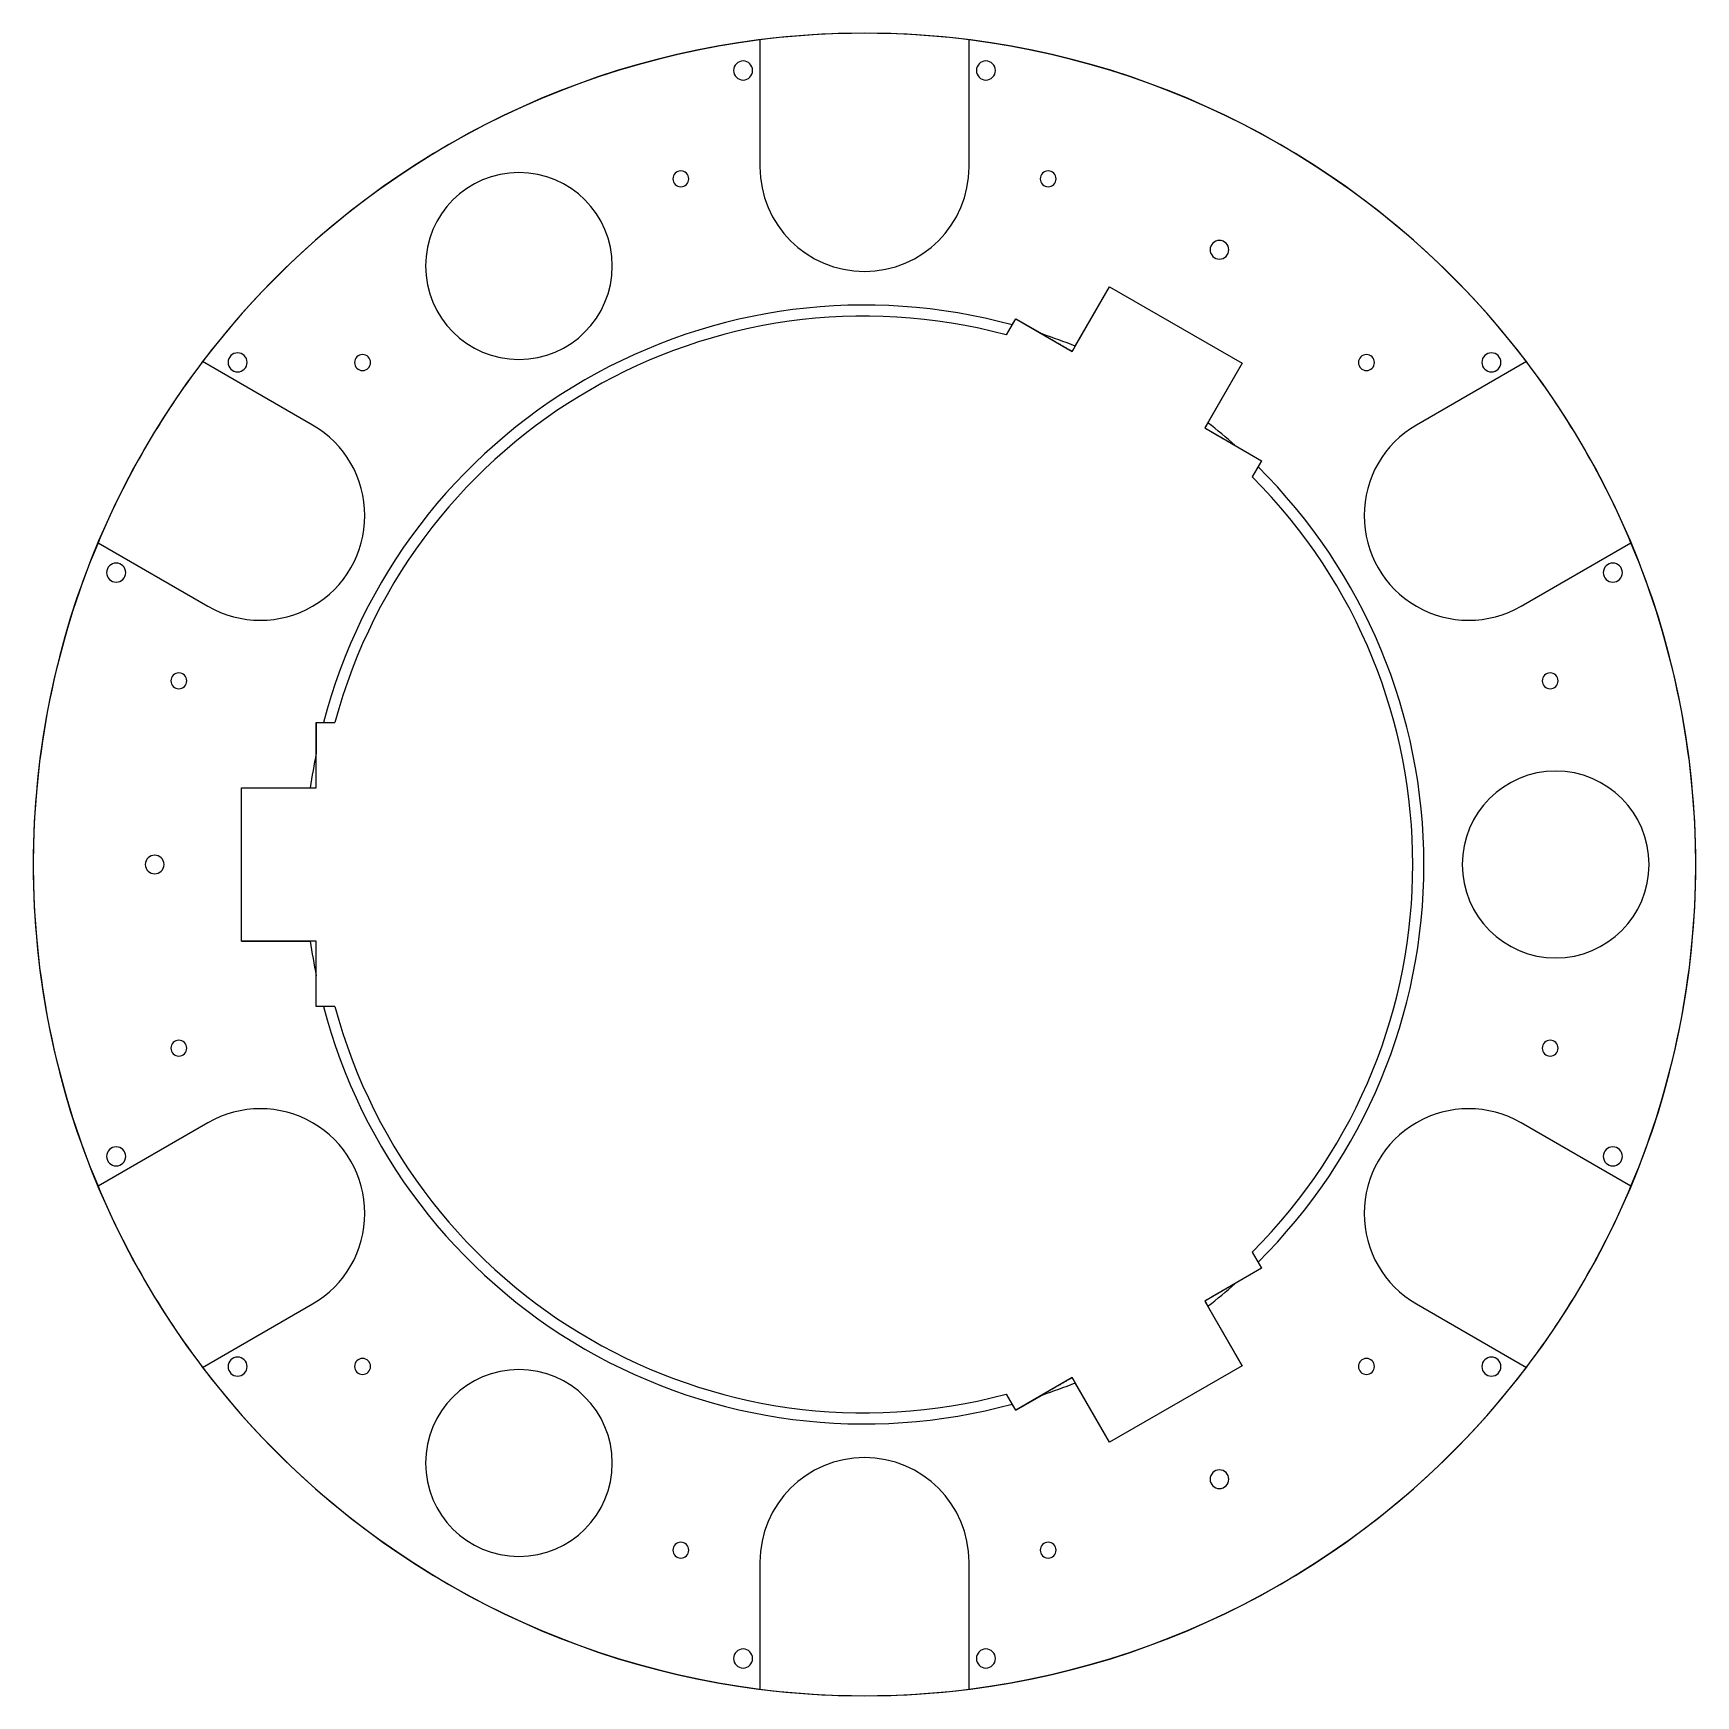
# Model space of a CAD drawing. Header units: millimetres. Extents: x -445 to 445, y -445 to 445.
import ezdxf

# ---------------------------------------------------------------- set-up
doc = ezdxf.new("R2010")
doc.units = ezdxf.units.MM
doc.layers.add('Part__Feature', color=7, linetype='CONTINUOUS')

msp = doc.modelspace()

# ---------------------------------------------------------------- linework, layer by layer
at = {"layer": 'Part__Feature'}
for p, q in [((-56, 441.46, 11), (-56, 441.46, 19)), ((-56, 441.46, 19), (-56, 373.5, 19)), ((-56, 441.46, 19), (-56, 373.5, 19)), ((-56, 441.46, 11), (-56, 373.5, 11)), ((-56, 441.46, 11), (-56, 441.46, 19)), ((-56, 441.46, 11), (-56, 373.5, 11)), ((56, 441.46, 11), (56, 441.46, 19)), ((56, 373.5, 19), (56, 441.46, 19)), ((56, 373.5, 19), (56, 441.46, 19)), ((56, 441.46, 11), (56, 441.46, 19)), ((56, 373.5, 11), (56, 441.46, 11)), ((56, 373.5, 11), (56, 441.46, 11)), ((-70.1, 425.06), (-70.1, 425.06, 19)), ((-70.1, 425.06), (-70.1, 425.06, 19)), ((-59.9, 425.06), (-59.9, 425.06, 19)), ((-59.9, 425.06), (-59.9, 425.06, 19)), ((59.9, 425.06), (59.9, 425.06, 19)), ((59.9, 425.06), (59.9, 425.06, 19)), ((70.1, 425.06), (70.1, 425.06, 19)), ((70.1, 425.06), (70.1, 425.06, 19)), ((-102.6, 367.05), (-102.6, 367.05, 19)), ((-102.6, 367.05), (-102.6, 367.05, 19)), ((-94.1, 367.05), (-94.1, 367.05, 19)), ((-94.1, 367.05), (-94.1, 367.05, 19)), ((-56, 373.5, 11), (-56, 373.5, 19)), ((-56, 373.5, 11), (-56, 373.5, 19)), ((56, 373.5, 11), (56, 373.5, 19)), ((56, 373.5, 11), (56, 373.5, 19)), ((94.1, 367.05), (94.1, 367.05, 19)), ((94.1, 367.05), (94.1, 367.05, 19)), ((102.6, 367.05), (102.6, 367.05, 19)), ((102.6, 367.05), (102.6, 367.05, 19)), ((-235, 320.43), (-235, 320.43, 19)), ((-235, 320.43), (-235, 320.43, 19)), ((-135, 320.43), (-135, 320.43, 19)), ((-135, 320.43), (-135, 320.43, 19)), ((185, 329.09, 12), (185, 329.09)), ((185, 329.09, 12), (185, 329.09)), ((195, 329.09, 12), (195, 329.09)), ((195, 329.09, 12), (195, 329.09)), ((111.24, 274.68, 19), (131.24, 309.32, 19)), ((111.24, 274.68, 19), (131.24, 309.32, 19)), ((112.83, 277.43), (131.24, 309.32)), ((112.83, 277.43), (131.24, 309.32)), ((131.24, 309.32, 19), (202.26, 268.32, 19)), ((131.24, 309.32), (202.26, 268.32)), ((131.24, 309.32), (202.26, 268.32)), ((131.24, 309.32, 19), (202.26, 268.32, 19)), ((131.24, 309.32, 19), (131.24, 309.32)), ((131.24, 309.32, 19), (131.24, 309.32)), ((75.93, 283.51, 19), (80.93, 292.18, 19)), ((75.93, 283.51, 19), (80.93, 292.18, 19)), ((79.03, 288.88), (80.93, 292.18)), ((79.03, 288.88), (80.93, 292.18)), ((80.93, 292.18, 19), (111.24, 274.68, 19)), ((80.93, 292.18), (95.09, 284)), ((80.93, 292.18, 19), (111.24, 274.68, 19)), ((80.93, 292.18, 19), (80.93, 292.18)), ((80.93, 292.18), (95.09, 284)), ((80.93, 292.18, 19), (80.93, 292.18)), ((75.93, 283.51, 19), (75.93, 283.51, 6)), ((75.93, 283.51, 19), (75.93, 283.51, 6)), ((-354.32, 269.23, 11), (-354.32, 269.23, 19)), ((-295.46, 235.25, 19), (-354.32, 269.23, 19)), ((-295.46, 235.25, 19), (-354.32, 269.23, 19)), ((-354.32, 269.23, 11), (-354.32, 269.23, 19)), ((-295.46, 235.25, 11), (-354.32, 269.23, 11)), ((-295.46, 235.25, 11), (-354.32, 269.23, 11)), ((-340.71, 268.82), (-340.71, 268.82, 19)), ((-340.71, 268.82), (-340.71, 268.82, 19)), ((-330.51, 268.82), (-330.51, 268.82, 19)), ((-330.51, 268.82), (-330.51, 268.82, 19)), ((-272.95, 268.7), (-272.95, 268.7, 19)), ((-272.95, 268.7), (-272.95, 268.7, 19)), ((-264.45, 268.7), (-264.45, 268.7, 19)), ((-264.45, 268.7), (-264.45, 268.7, 19)), ((111.24, 274.68, 19), (111.24, 274.68, 3.15)), ((111.24, 274.68, 19), (111.24, 274.68, 3.15)), ((202.26, 268.32, 19), (182.26, 233.68, 19)), ((202.26, 268.32, 19), (182.26, 233.68, 19)), ((202.26, 268.32), (183.85, 236.43)), ((202.26, 268.32), (183.85, 236.43)), ((202.26, 268.32, 19), (202.26, 268.32)), ((202.26, 268.32, 19), (202.26, 268.32)), ((264.45, 268.7), (264.45, 268.7, 19)), ((264.45, 268.7), (264.45, 268.7, 19)), ((272.95, 268.7), (272.95, 268.7, 19)), ((272.95, 268.7), (272.95, 268.7, 19)), ((354.32, 269.23, 19), (295.46, 235.25, 19)), ((354.32, 269.23, 19), (295.46, 235.25, 19)), ((354.32, 269.23, 11), (295.46, 235.25, 11)), ((354.32, 269.23, 11), (295.46, 235.25, 11)), ((330.51, 268.82), (330.51, 268.82, 19)), ((330.51, 268.82), (330.51, 268.82, 19)), ((340.71, 268.82), (340.71, 268.82, 19)), ((340.71, 268.82), (340.71, 268.82, 19)), ((354.32, 269.23, 11), (354.32, 269.23, 19)), ((354.32, 269.23, 11), (354.32, 269.23, 19)), ((-295.46, 235.25, 11), (-295.46, 235.25, 19)), ((-295.46, 235.25, 11), (-295.46, 235.25, 19)), ((182.26, 233.68, 19), (212.57, 216.18, 19)), ((182.26, 233.68, 19), (212.57, 216.18, 19)), ((182.26, 233.68, 19), (182.26, 233.68, 3.15)), ((182.26, 233.68, 19), (182.26, 233.68, 3.15)), ((295.46, 235.25, 11), (295.46, 235.25, 19)), ((295.46, 235.25, 11), (295.46, 235.25, 19)), ((198.41, 224.35), (212.57, 216.18)), ((198.41, 224.35), (212.57, 216.18)), ((212.57, 216.18, 19), (207.56, 207.51, 19)), ((212.57, 216.18, 19), (207.56, 207.51, 19)), ((212.57, 216.18), (210.67, 212.88)), ((212.57, 216.18), (210.67, 212.88)), ((212.57, 216.18, 19), (212.57, 216.18)), ((212.57, 216.18, 19), (212.57, 216.18)), ((207.56, 207.51, 19), (207.56, 207.51, 6)), ((207.56, 207.51, 19), (207.56, 207.51, 6)), ((-267.46, 186.75, 11), (-267.46, 186.75, 19)), ((-267.46, 186.75, 11), (-267.46, 186.75, 19)), ((-410.32, 172.23, 11), (-410.32, 172.23, 19)), ((-410.32, 172.23, 19), (-351.46, 138.25, 19)), ((-410.32, 172.23, 19), (-351.46, 138.25, 19)), ((-410.32, 172.23, 11), (-351.46, 138.25, 11)), ((-410.32, 172.23, 11), (-410.32, 172.23, 19)), ((-410.32, 172.23, 11), (-351.46, 138.25, 11)), ((351.46, 138.25, 19), (410.32, 172.23, 19)), ((351.46, 138.25, 19), (410.32, 172.23, 19)), ((351.46, 138.25, 11), (410.32, 172.23, 11)), ((351.46, 138.25, 11), (410.32, 172.23, 11)), ((410.32, 172.23, 11), (410.32, 172.23, 19)), ((410.32, 172.23, 11), (410.32, 172.23, 19)), ((-405.71, 156.24), (-405.71, 156.24, 19)), ((-405.71, 156.24), (-405.71, 156.24, 19)), ((-395.51, 156.24), (-395.51, 156.24, 19)), ((-395.51, 156.24), (-395.51, 156.24, 19)), ((395.51, 156.24), (395.51, 156.24, 19)), ((395.51, 156.24), (395.51, 156.24, 19)), ((405.71, 156.24), (405.71, 156.24, 19)), ((405.71, 156.24), (405.71, 156.24, 19)), ((-351.46, 138.25, 11), (-351.46, 138.25, 19)), ((-351.46, 138.25, 11), (-351.46, 138.25, 19)), ((351.46, 138.25, 11), (351.46, 138.25, 19)), ((351.46, 138.25, 11), (351.46, 138.25, 19)), ((-371.3, 98.35), (-371.3, 98.35, 19)), ((-371.3, 98.35), (-371.3, 98.35, 19)), ((-362.8, 98.35), (-362.8, 98.35, 19)), ((-362.8, 98.35), (-362.8, 98.35, 19)), ((362.8, 98.35), (362.8, 98.35, 19)), ((362.8, 98.35), (362.8, 98.35, 19)), ((371.3, 98.35), (371.3, 98.35, 19)), ((371.3, 98.35), (371.3, 98.35, 19)), ((-293.5, 41, 19), (-293.5, 76, 19)), ((-293.5, 76, 19), (-283.49, 76, 19)), ((-293.5, 76), (-289.7, 76)), ((-293.5, 76), (-293.5, 59.65)), ((-293.5, 76, 19), (-283.49, 76, 19)), ((-293.5, 76, 19), (-293.5, 76)), ((-293.5, 76), (-289.7, 76)), ((-293.5, 76), (-293.5, 59.65)), ((-293.5, 76, 19), (-293.5, 76)), ((-293.5, 41, 19), (-293.5, 76, 19)), ((-283.49, 76, 19), (-283.49, 76, 6)), ((-283.49, 76, 19), (-283.49, 76, 6)), ((-333.5, -41, 19), (-333.5, 41, 19)), ((-333.5, 41, 19), (-293.5, 41, 19)), ((-333.5, 41), (-296.68, 41)), ((-333.5, -41), (-333.5, 41)), ((-333.5, 41, 19), (-293.5, 41, 19)), ((-333.5, 41, 19), (-333.5, 41)), ((-333.5, 41), (-296.68, 41)), ((-333.5, -41), (-333.5, 41)), ((-333.5, 41, 19), (-333.5, 41)), ((-333.5, -41, 19), (-333.5, 41, 19)), ((-293.5, 41, 19), (-293.5, 41, 3.15)), ((-293.5, 41, 19), (-293.5, 41, 3.15)), ((-445, 0, 19), (-445, 0)), ((-445, 0, 19), (-445, 0)), ((-385, 0, 12), (-385, 0)), ((-385, 0, 12), (-385, 0)), ((-375, 0, 12), (-375, 0)), ((-375, 0, 12), (-375, 0)), ((320, 0), (320, 0, 19)), ((320, 0), (320, 0, 19)), ((420, 0), (420, 0, 19)), ((420, 0), (420, 0, 19)), ((445, 0, 19), (445, 0)), ((445, 0, 19), (445, 0)), ((-293.5, -41, 19), (-333.5, -41, 19)), ((-333.5, -41), (-296.68, -41)), ((-333.5, -41, 19), (-333.5, -41)), ((-333.5, -41), (-296.68, -41)), ((-333.5, -41, 19), (-333.5, -41)), ((-293.5, -41, 19), (-333.5, -41, 19)), ((-293.5, -76, 19), (-293.5, -41, 19)), ((-293.5, -41, 19), (-293.5, -41, 3.15)), ((-293.5, -41, 19), (-293.5, -41, 3.15)), ((-293.5, -76, 19), (-293.5, -41, 19)), ((-293.5, -76), (-293.5, -59.65)), ((-293.5, -76), (-293.5, -59.65)), ((-283.49, -76, 19), (-293.5, -76, 19)), ((-289.7, -76), (-293.5, -76)), ((-293.5, -76, 19), (-293.5, -76)), ((-289.7, -76), (-293.5, -76)), ((-293.5, -76, 19), (-293.5, -76)), ((-283.49, -76, 19), (-293.5, -76, 19)), ((-283.49, -76, 19), (-283.49, -76, 6)), ((-283.49, -76, 19), (-283.49, -76, 6)), ((-371.3, -98.35), (-371.3, -98.35, 19)), ((-371.3, -98.35), (-371.3, -98.35, 19)), ((-362.8, -98.35), (-362.8, -98.35, 19)), ((-362.8, -98.35), (-362.8, -98.35, 19)), ((362.8, -98.35), (362.8, -98.35, 19)), ((362.8, -98.35), (362.8, -98.35, 19)), ((371.3, -98.35), (371.3, -98.35, 19)), ((371.3, -98.35), (371.3, -98.35, 19)), ((-351.46, -138.25, 19), (-410.32, -172.23, 19)), ((-351.46, -138.25, 19), (-410.32, -172.23, 19)), ((-351.46, -138.25, 11), (-410.32, -172.23, 11)), ((-351.46, -138.25, 11), (-410.32, -172.23, 11)), ((-351.46, -138.25, 11), (-351.46, -138.25, 19)), ((-351.46, -138.25, 11), (-351.46, -138.25, 19)), ((410.32, -172.23, 19), (351.46, -138.25, 19)), ((351.46, -138.25, 11), (351.46, -138.25, 19)), ((410.32, -172.23, 19), (351.46, -138.25, 19)), ((351.46, -138.25, 11), (351.46, -138.25, 19)), ((410.32, -172.23, 11), (351.46, -138.25, 11)), ((410.32, -172.23, 11), (351.46, -138.25, 11)), ((-405.71, -156.24), (-405.71, -156.24, 19)), ((-405.71, -156.24), (-405.71, -156.24, 19)), ((-395.51, -156.24), (-395.51, -156.24, 19)), ((-395.51, -156.24), (-395.51, -156.24, 19)), ((395.51, -156.24), (395.51, -156.24, 19)), ((395.51, -156.24), (395.51, -156.24, 19)), ((405.71, -156.24), (405.71, -156.24, 19)), ((405.71, -156.24), (405.71, -156.24, 19)), ((-410.32, -172.23, 11), (-410.32, -172.23, 19)), ((-410.32, -172.23, 11), (-410.32, -172.23, 19)), ((410.32, -172.23, 11), (410.32, -172.23, 19)), ((410.32, -172.23, 11), (410.32, -172.23, 19)), ((-267.46, -186.75, 11), (-267.46, -186.75, 19)), ((-267.46, -186.75, 11), (-267.46, -186.75, 19)), ((207.56, -207.51, 19), (212.57, -216.18, 19)), ((207.56, -207.51, 19), (207.56, -207.51, 6)), ((207.56, -207.51, 19), (212.57, -216.18, 19)), ((207.56, -207.51, 19), (207.56, -207.51, 6)), ((210.67, -212.88), (212.57, -216.18)), ((210.67, -212.88), (212.57, -216.18)), ((212.57, -216.18, 19), (182.26, -233.68, 19)), ((212.57, -216.18, 19), (182.26, -233.68, 19)), ((212.57, -216.18), (198.41, -224.35)), ((212.57, -216.18), (198.41, -224.35)), ((212.57, -216.18, 19), (212.57, -216.18)), ((212.57, -216.18, 19), (212.57, -216.18)), ((-354.32, -269.23, 19), (-295.46, -235.25, 19)), ((-354.32, -269.23, 19), (-295.46, -235.25, 19)), ((-354.32, -269.23, 11), (-295.46, -235.25, 11)), ((-354.32, -269.23, 11), (-295.46, -235.25, 11)), ((-295.46, -235.25, 11), (-295.46, -235.25, 19)), ((-295.46, -235.25, 11), (-295.46, -235.25, 19)), ((182.26, -233.68, 19), (202.26, -268.32, 19)), ((182.26, -233.68, 19), (202.26, -268.32, 19)), ((182.26, -233.68, 19), (182.26, -233.68, 3.15)), ((182.26, -233.68, 19), (182.26, -233.68, 3.15)), ((202.26, -268.32), (183.85, -236.43)), ((202.26, -268.32), (183.85, -236.43)), ((295.46, -235.25, 19), (354.32, -269.23, 19)), ((295.46, -235.25, 11), (295.46, -235.25, 19)), ((295.46, -235.25, 19), (354.32, -269.23, 19)), ((295.46, -235.25, 11), (354.32, -269.23, 11)), ((295.46, -235.25, 11), (295.46, -235.25, 19)), ((295.46, -235.25, 11), (354.32, -269.23, 11)), ((-354.32, -269.23, 11), (-354.32, -269.23, 19)), ((-354.32, -269.23, 11), (-354.32, -269.23, 19)), ((-340.71, -268.82), (-340.71, -268.82, 19)), ((-340.71, -268.82), (-340.71, -268.82, 19)), ((-330.51, -268.82), (-330.51, -268.82, 19)), ((-330.51, -268.82), (-330.51, -268.82, 19)), ((-272.95, -268.7), (-272.95, -268.7, 19)), ((-272.95, -268.7), (-272.95, -268.7, 19)), ((-264.45, -268.7), (-264.45, -268.7, 19)), ((-264.45, -268.7), (-264.45, -268.7, 19)), ((111.24, -274.68, 19), (80.93, -292.18, 19)), ((111.24, -274.68, 19), (80.93, -292.18, 19)), ((131.24, -309.32, 19), (111.24, -274.68, 19)), ((111.24, -274.68, 19), (111.24, -274.68, 3.15)), ((111.24, -274.68, 19), (111.24, -274.68, 3.15)), ((131.24, -309.32, 19), (111.24, -274.68, 19)), ((202.26, -268.32, 19), (131.24, -309.32, 19)), ((202.26, -268.32), (131.24, -309.32)), ((202.26, -268.32), (131.24, -309.32)), ((202.26, -268.32, 19), (131.24, -309.32, 19)), ((202.26, -268.32, 19), (202.26, -268.32)), ((202.26, -268.32, 19), (202.26, -268.32)), ((264.45, -268.7), (264.45, -268.7, 19)), ((264.45, -268.7), (264.45, -268.7, 19)), ((272.95, -268.7), (272.95, -268.7, 19)), ((272.95, -268.7), (272.95, -268.7, 19)), ((330.51, -268.82), (330.51, -268.82, 19)), ((330.51, -268.82), (330.51, -268.82, 19)), ((340.71, -268.82), (340.71, -268.82, 19)), ((340.71, -268.82), (340.71, -268.82, 19)), ((354.32, -269.23, 11), (354.32, -269.23, 19)), ((354.32, -269.23, 11), (354.32, -269.23, 19)), ((75.93, -283.51, 19), (75.93, -283.51, 6)), ((80.93, -292.18, 19), (75.93, -283.51, 19)), ((75.93, -283.51, 19), (75.93, -283.51, 6)), ((80.93, -292.18, 19), (75.93, -283.51, 19)), ((80.93, -292.18), (95.09, -284)), ((80.93, -292.18), (95.09, -284)), ((131.24, -309.32), (112.83, -277.43)), ((131.24, -309.32), (112.83, -277.43)), ((80.93, -292.18), (79.03, -288.88)), ((80.93, -292.18), (79.03, -288.88)), ((80.93, -292.18, 19), (80.93, -292.18)), ((80.93, -292.18, 19), (80.93, -292.18)), ((131.24, -309.32, 19), (131.24, -309.32)), ((131.24, -309.32, 19), (131.24, -309.32)), ((-235, -320.43), (-235, -320.43, 19)), ((-235, -320.43), (-235, -320.43, 19)), ((-135, -320.43), (-135, -320.43, 19)), ((-135, -320.43), (-135, -320.43, 19)), ((185, -329.09, 12), (185, -329.09)), ((185, -329.09, 12), (185, -329.09)), ((195, -329.09, 12), (195, -329.09)), ((195, -329.09, 12), (195, -329.09)), ((-102.6, -367.05), (-102.6, -367.05, 19)), ((-102.6, -367.05), (-102.6, -367.05, 19)), ((-94.1, -367.05), (-94.1, -367.05, 19)), ((-94.1, -367.05), (-94.1, -367.05, 19)), ((-56, -373.5, 19), (-56, -441.46, 19)), ((-56, -373.5, 11), (-56, -373.5, 19)), ((-56, -373.5, 19), (-56, -441.46, 19)), ((-56, -373.5, 11), (-56, -441.46, 11)), ((-56, -373.5, 11), (-56, -373.5, 19)), ((-56, -373.5, 11), (-56, -441.46, 11)), ((56, -441.46, 19), (56, -373.5, 19)), ((56, -373.5, 11), (56, -373.5, 19)), ((56, -441.46, 19), (56, -373.5, 19)), ((56, -373.5, 11), (56, -373.5, 19)), ((56, -441.46, 11), (56, -373.5, 11)), ((56, -441.46, 11), (56, -373.5, 11)), ((94.1, -367.05), (94.1, -367.05, 19)), ((94.1, -367.05), (94.1, -367.05, 19)), ((102.6, -367.05), (102.6, -367.05, 19)), ((102.6, -367.05), (102.6, -367.05, 19)), ((-70.1, -425.06), (-70.1, -425.06, 19)), ((-70.1, -425.06), (-70.1, -425.06, 19)), ((-59.9, -425.06), (-59.9, -425.06, 19)), ((-59.9, -425.06), (-59.9, -425.06, 19)), ((59.9, -425.06), (59.9, -425.06, 19)), ((59.9, -425.06), (59.9, -425.06, 19)), ((70.1, -425.06), (70.1, -425.06, 19)), ((70.1, -425.06), (70.1, -425.06, 19)), ((-56, -441.46, 11), (-56, -441.46, 19)), ((-56, -441.46, 11), (-56, -441.46, 19)), ((56, -441.46, 11), (56, -441.46, 19)), ((56, -441.46, 11), (56, -441.46, 19))]:
    msp.add_line(p, q, dxfattribs=at)
for centre, radius, start, end in [((0, 0), 445, 0, 180), ((0, 0), 445, 0, 180), ((0, 0, 11), 445, 82.77058, 97.22942), ((0, 0, 11), 445, 82.77058, 97.22942), ((0, 0, 19), 445, 97.22942, 142.77058), ((0, 0, 19), 445, 97.22942, 142.77058), ((0, 0, 19), 445, 37.22942, 82.77058), ((0, 0, 19), 445, 37.22942, 82.77058), ((-65, 425.06, 19), 5.1, 0, 180), ((-65, 425.06), 5.1, 0, 180), ((-65, 425.06, 19), 5.1, 0, 180), ((-65, 425.06), 5.1, 0, 180), ((65, 425.06, 19), 5.1, 0, 180), ((65, 425.06), 5.1, 0, 180), ((65, 425.06, 19), 5.1, 0, 180), ((65, 425.06), 5.1, 0, 180), ((-65, 425.06, 19), 5.1, 180, 0), ((-65, 425.06), 5.1, 180, 0), ((-65, 425.06, 19), 5.1, 180, 0), ((-65, 425.06), 5.1, 180, 0), ((65, 425.06, 19), 5.1, 180, 0), ((65, 425.06), 5.1, 180, 0), ((65, 425.06, 19), 5.1, 180, 0), ((65, 425.06), 5.1, 180, 0), ((-185, 320.43, 19), 50, 0, 180), ((-185, 320.43), 50, 0, 180), ((-185, 320.43, 19), 50, 0, 180), ((-185, 320.43), 50, 0, 180), ((-98.35, 367.05, 19), 4.25, 0, 180), ((-98.35, 367.05), 4.25, 0, 180), ((-98.35, 367.05, 19), 4.25, 0, 180), ((-98.35, 367.05), 4.25, 0, 180), ((-98.35, 367.05, 19), 4.25, 180, 0), ((-98.35, 367.05), 4.25, 180, 0), ((-98.35, 367.05, 19), 4.25, 180, 0), ((-98.35, 367.05), 4.25, 180, 0), ((0, 373.5, 19), 56, 180, 0), ((0, 373.5, 11), 56, 180, 0), ((0, 373.5, 19), 56, 180, 0), ((0, 373.5, 11), 56, 180, 0), ((98.35, 367.05, 19), 4.25, 0, 180), ((98.35, 367.05), 4.25, 0, 180), ((98.35, 367.05, 19), 4.25, 0, 180), ((98.35, 367.05), 4.25, 0, 180), ((98.35, 367.05, 19), 4.25, 180, 0), ((98.35, 367.05), 4.25, 180, 0), ((98.35, 367.05, 19), 4.25, 180, 0), ((98.35, 367.05), 4.25, 180, 0), ((190, 329.09), 5, 0, 180), ((190, 329.09), 5, 0, 180), ((190, 329.09, 12), 5, 0, 180), ((190, 329.09, 12), 5, 0, 180), ((-185, 320.43, 19), 50, 180, 0), ((-185, 320.43), 50, 180, 0), ((-185, 320.43, 19), 50, 180, 0), ((-185, 320.43), 50, 180, 0), ((190, 329.09), 5, 180, 0), ((190, 329.09, 12), 5, 180, 0), ((190, 329.09), 5, 180, 0), ((190, 329.09, 12), 5, 180, 0), ((0, 0), 299.5, 74.6999, 165.3001), ((0, 0), 299.5, 74.6999, 165.3001), ((0, 0, 6), 293.5, 75.0074, 164.9926), ((0, 0, 19), 293.5, 75.0074, 164.9926), ((0, 0, 6), 293.5, 75.0074, 164.9926), ((0, 0, 19), 293.5, 75.0074, 164.9926), ((0, 0), 299.5, 67.8682, 71.48795), ((0, 0), 299.5, 67.8682, 71.48795), ((0, 0, 11), 445, 142.77058, 157.22942), ((0, 0, 11), 445, 142.77058, 157.22942), ((-335.61, 268.82, 19), 5.1, 0, 180), ((-335.61, 268.82), 5.1, 0, 180), ((-335.61, 268.82, 19), 5.1, 0, 180), ((-335.61, 268.82), 5.1, 0, 180), ((-335.61, 268.82, 19), 5.1, 180, 0), ((-335.61, 268.82), 5.1, 180, 0), ((-335.61, 268.82, 19), 5.1, 180, 0), ((-335.61, 268.82), 5.1, 180, 0), ((-268.7, 268.7, 19), 4.25, 0, 180), ((-268.7, 268.7), 4.25, 0, 180), ((-268.7, 268.7, 19), 4.25, 0, 180), ((-268.7, 268.7), 4.25, 0, 180), ((-268.7, 268.7, 19), 4.25, 180, 0), ((-268.7, 268.7), 4.25, 180, 0), ((-268.7, 268.7, 19), 4.25, 180, 0), ((-268.7, 268.7), 4.25, 180, 0), ((268.7, 268.7, 19), 4.25, 0, 180), ((268.7, 268.7), 4.25, 0, 180), ((268.7, 268.7, 19), 4.25, 0, 180), ((268.7, 268.7), 4.25, 0, 180), ((268.7, 268.7, 19), 4.25, 180, 0), ((268.7, 268.7), 4.25, 180, 0), ((268.7, 268.7, 19), 4.25, 180, 0), ((268.7, 268.7), 4.25, 180, 0), ((335.61, 268.82, 19), 5.1, 0, 180), ((335.61, 268.82), 5.1, 0, 180), ((335.61, 268.82, 19), 5.1, 0, 180), ((335.61, 268.82), 5.1, 0, 180), ((335.61, 268.82, 19), 5.1, 180, 0), ((335.61, 268.82), 5.1, 180, 0), ((335.61, 268.82, 19), 5.1, 180, 0), ((335.61, 268.82), 5.1, 180, 0), ((0, 0, 11), 445, 22.77058, 37.22942), ((0, 0, 11), 445, 22.77058, 37.22942), ((-323.46, 186.75, 19), 56, 0, 60), ((-323.46, 186.75, 11), 56, 0, 60), ((-323.46, 186.75, 19), 56, 0, 60), ((-323.46, 186.75, 11), 56, 0, 60), ((0, 0), 299.5, 48.51205, 52.1318), ((0, 0), 299.5, 48.51205, 52.1318), ((323.46, 186.75, 19), 56, 120, -60), ((323.46, 186.75, 11), 56, 120, -60), ((323.46, 186.75, 19), 56, 120, -60), ((323.46, 186.75, 11), 56, 120, -60), ((0, 0, 6), 293.5, -44.9926, 44.9926), ((0, 0, 19), 293.5, -44.9926, 44.9926), ((0, 0, 6), 293.5, -44.9926, 44.9926), ((0, 0, 19), 293.5, -44.9926, 44.9926), ((0, 0), 299.5, -45.3001, 45.3001), ((0, 0), 299.5, -45.3001, 45.3001), ((-323.46, 186.75, 19), 56, -120, 0), ((-323.46, 186.75, 19), 56, -120, 0), ((-323.46, 186.75, 11), 56, -120, 0), ((-323.46, 186.75, 11), 56, -120, 0), ((0, 0, 19), 445, 157.22942, 180), ((0, 0, 19), 445, 157.22942, 180), ((0, 0, 19), 445, 0, 22.77058), ((0, 0, 19), 445, 0, 22.77058), ((-400.61, 156.24, 19), 5.1, 0, 180), ((-400.61, 156.24), 5.1, 0, 180), ((-400.61, 156.24, 19), 5.1, 0, 180), ((-400.61, 156.24), 5.1, 0, 180), ((400.61, 156.24, 19), 5.1, 0, 180), ((400.61, 156.24), 5.1, 0, 180), ((400.61, 156.24, 19), 5.1, 0, 180), ((400.61, 156.24), 5.1, 0, 180), ((-400.61, 156.24, 19), 5.1, 180, 0), ((-400.61, 156.24), 5.1, 180, 0), ((-400.61, 156.24, 19), 5.1, 180, 0), ((-400.61, 156.24), 5.1, 180, 0), ((400.61, 156.24, 19), 5.1, 180, 0), ((400.61, 156.24), 5.1, 180, 0), ((400.61, 156.24, 19), 5.1, 180, 0), ((400.61, 156.24), 5.1, 180, 0), ((-367.05, 98.35, 19), 4.25, 0, 180), ((-367.05, 98.35), 4.25, 0, 180), ((-367.05, 98.35, 19), 4.25, 0, 180), ((-367.05, 98.35), 4.25, 0, 180), ((-367.05, 98.35, 19), 4.25, 180, 0), ((-367.05, 98.35), 4.25, 180, 0), ((-367.05, 98.35, 19), 4.25, 180, 0), ((-367.05, 98.35), 4.25, 180, 0), ((367.05, 98.35, 19), 4.25, 0, 180), ((367.05, 98.35), 4.25, 0, 180), ((367.05, 98.35, 19), 4.25, 0, 180), ((367.05, 98.35), 4.25, 0, 180), ((367.05, 98.35, 19), 4.25, 180, 0), ((367.05, 98.35), 4.25, 180, 0), ((367.05, 98.35, 19), 4.25, 180, 0), ((367.05, 98.35), 4.25, 180, 0), ((0, 0), 299.5, 168.51205, 172.1318), ((0, 0), 299.5, 168.51205, 172.1318), ((370, 0, 19), 50, 0, 180), ((370, 0), 50, 0, 180), ((370, 0, 19), 50, 0, 180), ((370, 0), 50, 0, 180), ((0, 0, 19), 445, 180, -157.22942), ((0, 0), 445, 180, 0), ((0, 0, 19), 445, 180, -157.22942), ((0, 0), 445, 180, 0), ((-380, 0), 5, 0, 180), ((-380, 0), 5, 0, 180), ((-380, 0, 12), 5, 0, 180), ((-380, 0, 12), 5, 0, 180), ((-380, 0), 5, -180, 0), ((-380, 0, 12), 5, -180, 0), ((-380, 0), 5, -180, 0), ((-380, 0, 12), 5, -180, 0), ((370, 0, 19), 50, 180, 0), ((370, 0), 50, 180, 0), ((370, 0, 19), 50, 180, 0), ((370, 0), 50, 180, 0), ((0, 0, 19), 445, -22.77058, 0), ((0, 0, 19), 445, -22.77058, 0), ((0, 0), 299.5, -172.1318, -168.51205), ((0, 0), 299.5, -172.1318, -168.51205), ((0, 0), 299.5, -165.3001, -74.6999), ((0, 0), 299.5, -165.3001, -74.6999), ((0, 0, 6), 293.5, -164.9926, -75.0074), ((0, 0, 19), 293.5, -164.9926, -75.0074), ((0, 0, 6), 293.5, -164.9926, -75.0074), ((0, 0, 19), 293.5, -164.9926, -75.0074), ((-367.05, -98.35, 19), 4.25, 0, 180), ((-367.05, -98.35), 4.25, 0, 180), ((-367.05, -98.35, 19), 4.25, 0, 180), ((-367.05, -98.35), 4.25, 0, 180), ((367.05, -98.35, 19), 4.25, 0, 180), ((367.05, -98.35), 4.25, 0, 180), ((367.05, -98.35, 19), 4.25, 0, 180), ((367.05, -98.35), 4.25, 0, 180), ((-367.05, -98.35, 19), 4.25, 180, 0), ((-367.05, -98.35), 4.25, 180, 0), ((-367.05, -98.35, 19), 4.25, 180, 0), ((-367.05, -98.35), 4.25, 180, 0), ((367.05, -98.35, 19), 4.25, 180, 0), ((367.05, -98.35), 4.25, 180, 0), ((367.05, -98.35, 19), 4.25, 180, 0), ((367.05, -98.35), 4.25, 180, 0), ((-323.46, -186.75, 19), 56, 0, 120), ((-323.46, -186.75, 11), 56, 0, 120), ((-323.46, -186.75, 19), 56, 0, 120), ((-323.46, -186.75, 11), 56, 0, 120), ((323.46, -186.75, 19), 56, 60, -120), ((323.46, -186.75, 11), 56, 60, -120), ((323.46, -186.75, 19), 56, 60, -120), ((323.46, -186.75, 11), 56, 60, -120), ((-400.61, -156.24, 19), 5.1, 0, 180), ((-400.61, -156.24), 5.1, 0, 180), ((-400.61, -156.24, 19), 5.1, 0, 180), ((-400.61, -156.24), 5.1, 0, 180), ((400.61, -156.24, 19), 5.1, 0, 180), ((400.61, -156.24), 5.1, 0, 180), ((400.61, -156.24, 19), 5.1, 0, 180), ((400.61, -156.24), 5.1, 0, 180), ((-400.61, -156.24, 19), 5.1, 180, 0), ((-400.61, -156.24), 5.1, 180, 0), ((-400.61, -156.24, 19), 5.1, 180, 0), ((-400.61, -156.24), 5.1, 180, 0), ((400.61, -156.24, 19), 5.1, 180, 0), ((400.61, -156.24), 5.1, 180, 0), ((400.61, -156.24, 19), 5.1, 180, 0), ((400.61, -156.24), 5.1, 180, 0), ((0, 0, 11), 445, -157.22942, -142.77058), ((0, 0, 11), 445, -157.22942, -142.77058), ((0, 0, 11), 445, -37.22942, -22.77058), ((0, 0, 11), 445, -37.22942, -22.77058), ((-323.46, -186.75, 19), 56, -60, 0), ((-323.46, -186.75, 19), 56, -60, 0), ((-323.46, -186.75, 11), 56, -60, 0), ((-323.46, -186.75, 11), 56, -60, 0), ((0, 0), 299.5, -52.1318, -48.51205), ((0, 0), 299.5, -52.1318, -48.51205), ((-335.61, -268.82, 19), 5.1, 0, 180), ((-335.61, -268.82), 5.1, 0, 180), ((-335.61, -268.82, 19), 5.1, 0, 180), ((-335.61, -268.82), 5.1, 0, 180), ((-268.7, -268.7, 19), 4.25, 0, 180), ((-268.7, -268.7), 4.25, 0, 180), ((-268.7, -268.7, 19), 4.25, 0, 180), ((-268.7, -268.7), 4.25, 0, 180), ((268.7, -268.7, 19), 4.25, 0, 180), ((268.7, -268.7), 4.25, 0, 180), ((268.7, -268.7, 19), 4.25, 0, 180), ((268.7, -268.7), 4.25, 0, 180), ((335.61, -268.82, 19), 5.1, 0, 180), ((335.61, -268.82), 5.1, 0, 180), ((335.61, -268.82, 19), 5.1, 0, 180), ((335.61, -268.82), 5.1, 0, 180), ((0, 0, 19), 445, -142.77058, -97.22942), ((0, 0, 19), 445, -142.77058, -97.22942), ((-335.61, -268.82, 19), 5.1, 180, 0), ((-335.61, -268.82), 5.1, 180, 0), ((-335.61, -268.82, 19), 5.1, 180, 0), ((-335.61, -268.82), 5.1, 180, 0), ((-268.7, -268.7, 19), 4.25, 180, 0), ((-268.7, -268.7), 4.25, 180, 0), ((-268.7, -268.7, 19), 4.25, 180, 0), ((-268.7, -268.7), 4.25, 180, 0), ((-185, -320.43, 19), 50, 0, 180), ((-185, -320.43), 50, 0, 180), ((-185, -320.43, 19), 50, 0, 180), ((-185, -320.43), 50, 0, 180), ((0, 0, 19), 445, -82.77058, -37.22942), ((0, 0, 19), 445, -82.77058, -37.22942), ((268.7, -268.7, 19), 4.25, 180, 0), ((268.7, -268.7), 4.25, 180, 0), ((268.7, -268.7, 19), 4.25, 180, 0), ((268.7, -268.7), 4.25, 180, 0), ((335.61, -268.82, 19), 5.1, 180, 0), ((335.61, -268.82), 5.1, 180, 0), ((335.61, -268.82, 19), 5.1, 180, 0), ((335.61, -268.82), 5.1, 180, 0), ((0, 0), 299.5, -71.48795, -67.8682), ((0, 0), 299.5, -71.48795, -67.8682), ((0, -373.5, 19), 56, 0, 180), ((0, -373.5, 11), 56, 0, 180), ((0, -373.5, 19), 56, 0, 180), ((0, -373.5, 11), 56, 0, 180), ((-185, -320.43, 19), 50, 180, 0), ((-185, -320.43), 50, 180, 0), ((-185, -320.43, 19), 50, 180, 0), ((-185, -320.43), 50, 180, 0), ((190, -329.09), 5, 0, 180), ((190, -329.09), 5, 0, 180), ((190, -329.09, 12), 5, 0, 180), ((190, -329.09, 12), 5, 0, 180), ((190, -329.09), 5, 180, 0), ((190, -329.09, 12), 5, 180, 0), ((190, -329.09), 5, 180, 0), ((190, -329.09, 12), 5, 180, 0), ((-98.35, -367.05, 19), 4.25, 0, 180), ((-98.35, -367.05), 4.25, 0, 180), ((-98.35, -367.05, 19), 4.25, 0, 180), ((-98.35, -367.05), 4.25, 0, 180), ((98.35, -367.05, 19), 4.25, 0, 180), ((98.35, -367.05), 4.25, 0, 180), ((98.35, -367.05, 19), 4.25, 0, 180), ((98.35, -367.05), 4.25, 0, 180), ((-98.35, -367.05, 19), 4.25, 180, 0), ((-98.35, -367.05), 4.25, 180, 0), ((-98.35, -367.05, 19), 4.25, 180, 0), ((-98.35, -367.05), 4.25, 180, 0), ((98.35, -367.05, 19), 4.25, 180, 0), ((98.35, -367.05), 4.25, 180, 0), ((98.35, -367.05, 19), 4.25, 180, 0), ((98.35, -367.05), 4.25, 180, 0), ((-65, -425.06, 19), 5.1, 0, 180), ((-65, -425.06), 5.1, 0, 180), ((-65, -425.06, 19), 5.1, 0, 180), ((-65, -425.06), 5.1, 0, 180), ((-65, -425.06, 19), 5.1, 180, 0), ((-65, -425.06), 5.1, 180, 0), ((-65, -425.06, 19), 5.1, 180, 0), ((-65, -425.06), 5.1, 180, 0), ((65, -425.06, 19), 5.1, 0, 180), ((65, -425.06), 5.1, 0, 180), ((65, -425.06, 19), 5.1, 0, 180), ((65, -425.06), 5.1, 0, 180), ((65, -425.06, 19), 5.1, 180, 0), ((65, -425.06), 5.1, 180, 0), ((65, -425.06, 19), 5.1, 180, 0), ((65, -425.06), 5.1, 180, 0), ((0, 0, 11), 445, -97.22942, -82.77058), ((0, 0, 11), 445, -97.22942, -82.77058)]:
    msp.add_arc(centre, radius, start, end, dxfattribs=at)
for points, degree in [([(75.93, 283.51, 6), (79.03, 288.88)], 1), ([(75.93, 283.51, 6), (79.03, 288.88)], 1), ([(95.09, 284), (103.13, 279.36, 1.85), (111.24, 274.68, 3.15)], 2), ([(95.09, 284), (103.13, 279.36, 1.85), (111.24, 274.68, 3.15)], 2), ([(111.24, 274.68, 3.15), (112.83, 277.43)], 1), ([(111.24, 274.68, 3.15), (112.83, 277.43)], 1), ([(183.85, 236.43), (182.26, 233.68, 3.15)], 1), ([(183.85, 236.43), (182.26, 233.68, 3.15)], 1), ([(182.26, 233.68, 3.15), (190.37, 228.99, 1.85), (198.41, 224.35)], 2), ([(182.26, 233.68, 3.15), (190.37, 228.99, 1.85), (198.41, 224.35)], 2), ([(210.67, 212.88), (207.56, 207.51, 6)], 1), ([(210.67, 212.88), (207.56, 207.51, 6)], 1), ([(-289.7, 76), (-283.49, 76, 6)], 1), ([(-289.7, 76), (-283.49, 76, 6)], 1), ([(-296.68, 41), (-293.5, 41, 3.15)], 1), ([(-296.68, 41), (-293.5, 41, 3.15)], 1), ([(-293.5, -41, 3.15), (-296.68, -41)], 1), ([(-293.5, -41, 3.15), (-296.68, -41)], 1), ([(-293.5, -59.65), (-293.5, -50.35, 1.85), (-293.5, -41, 3.15)], 2), ([(-293.5, -59.65), (-293.5, -50.35, 1.85), (-293.5, -41, 3.15)], 2), ([(-283.49, -76, 6), (-289.7, -76)], 1), ([(-283.49, -76, 6), (-289.7, -76)], 1), ([(207.56, -207.51, 6), (210.67, -212.88)], 1), ([(207.56, -207.51, 6), (210.67, -212.88)], 1), ([(198.41, -224.35), (190.37, -228.99, 1.85), (182.26, -233.68, 3.15)], 2), ([(198.41, -224.35), (190.37, -228.99, 1.85), (182.26, -233.68, 3.15)], 2), ([(182.26, -233.68, 3.15), (183.85, -236.43)], 1), ([(182.26, -233.68, 3.15), (183.85, -236.43)], 1), ([(111.24, -274.68, 3.15), (103.13, -279.36, 1.85), (95.09, -284)], 2), ([(111.24, -274.68, 3.15), (103.13, -279.36, 1.85), (95.09, -284)], 2), ([(112.83, -277.43), (111.24, -274.68, 3.15)], 1), ([(112.83, -277.43), (111.24, -274.68, 3.15)], 1), ([(79.03, -288.88), (75.93, -283.51, 6)], 1), ([(79.03, -288.88), (75.93, -283.51, 6)], 1)]:
    msp.add_open_spline(points, degree=degree, dxfattribs=at)
msp.add_open_spline([(-293.5, 41, 3.15), (-293.5, 45.69, 2.5), (-293.5, 50.36, 1.71), (-293.5, 55.02, 0.92), (-293.5, 59.65)], degree=2, knots=[0.06159138, 0.06159138, 0.06159138, 0.0710077, 0.0710077, 0.08042402, 0.08042402, 0.08042402], dxfattribs=at)
msp.add_open_spline([(-293.5, 41, 3.15), (-293.5, 45.69, 2.5), (-293.5, 50.36, 1.71), (-293.5, 55.02, 0.92), (-293.5, 59.65)], degree=2, knots=[0.06159138, 0.06159138, 0.06159138, 0.0710077, 0.0710077, 0.08042402, 0.08042402, 0.08042402], dxfattribs=at)

doc.saveas('drawing.dxf')
